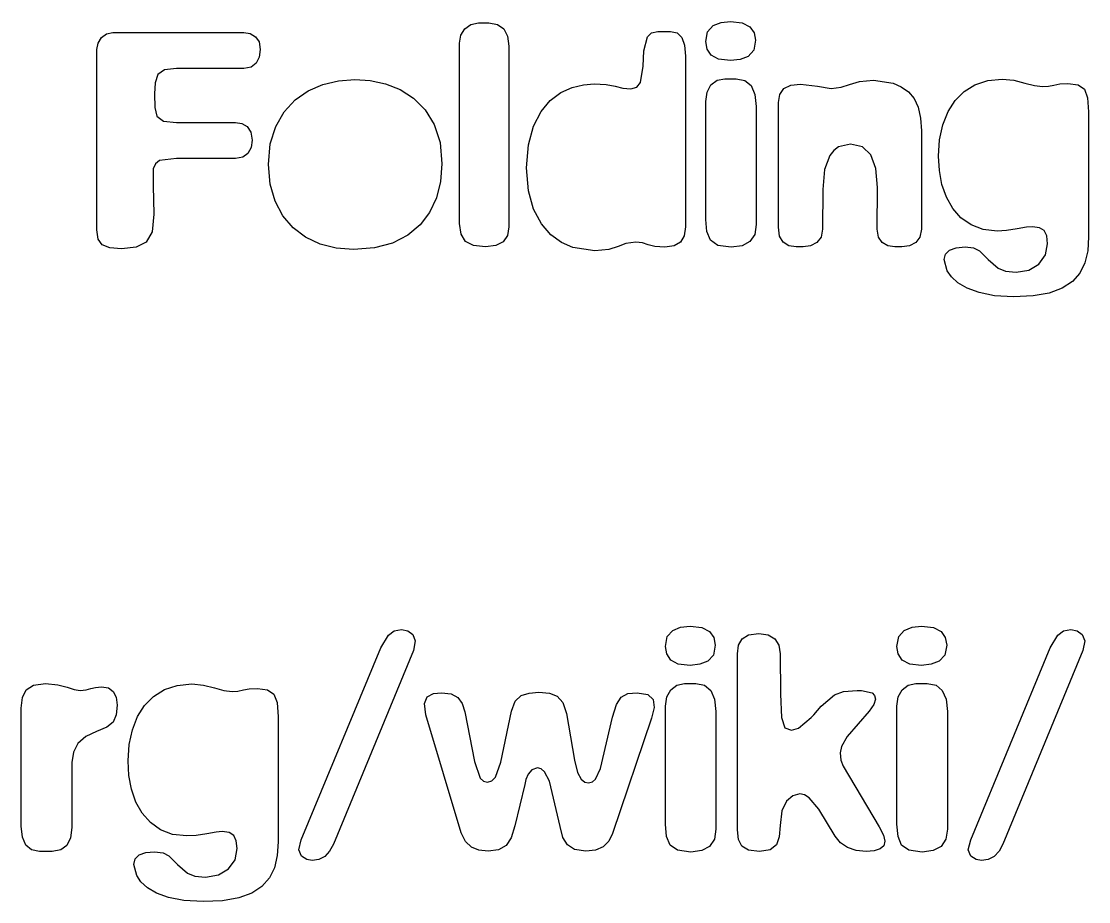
# Model space of a CAD drawing. Header units: metres. Extents: x 836 to 1034, y -1776 to -1453.
# Drawn here: x 921.3 to 946.11, y -1537.04 to -1516.59 of the extents above; entities that cross this region are included whole.
import ezdxf

# ---------------------------------------------------------------- set-up
doc = ezdxf.new("R2010")
doc.units = ezdxf.units.M

msp = doc.modelspace()

# ---------------------------------------------------------------- linework, layer by layer
at = {"layer": 'COMPONENT0'}
for p, q in [((931.608, -1516.762, 0), (931.748, -1516.66, 0)), ((931.748, -1516.66, 0), (931.927, -1516.626, 0)), ((931.927, -1516.626, 0), (932.162, -1516.626, 0)), ((932.162, -1516.626, 0), (932.368, -1516.66, 0)), ((932.368, -1516.66, 0), (932.514, -1516.762, 0)), ((937.377, -1516.689, 0), (937.562, -1516.615, 0)), ((937.562, -1516.615, 0), (937.78, -1516.59, 0)), ((937.78, -1516.59, 0), (938.055, -1516.621, 0)), ((938.055, -1516.621, 0), (938.235, -1516.715, 0)), ((923.162, -1516.969, 0), (923.281, -1516.878, 0)), ((923.281, -1516.878, 0), (923.423, -1516.848, 0)), ((923.423, -1516.848, 0), (926.472, -1516.848, 0)), ((926.472, -1516.848, 0), (926.616, -1516.873, 0)), ((926.616, -1516.873, 0), (926.74, -1516.947, 0)), ((931.487, -1517.095, 0), (931.517, -1516.913, 0)), ((931.517, -1516.913, 0), (931.608, -1516.762, 0)), ((932.514, -1516.762, 0), (932.603, -1516.931, 0)), ((935.855, -1516.952, 0), (935.95, -1516.856, 0)), ((935.95, -1516.856, 0), (936.093, -1516.824, 0)), ((936.093, -1516.824, 0), (936.386, -1516.824, 0)), ((936.386, -1516.824, 0), (936.54, -1516.86, 0)), ((936.54, -1516.86, 0), (936.649, -1516.967, 0)), ((937.208, -1517.059, 0), (937.251, -1516.831, 0)), ((937.251, -1516.831, 0), (937.377, -1516.689, 0)), ((938.235, -1516.715, 0), (938.334, -1516.856, 0)), ((938.334, -1516.856, 0), (938.367, -1517.03, 0)), ((923.056, -1517.244, 0), (923.083, -1517.098, 0)), ((923.083, -1517.098, 0), (923.162, -1516.969, 0)), ((926.74, -1516.947, 0), (926.825, -1517.07, 0)), ((926.825, -1517.07, 0), (926.853, -1517.243, 0)), ((931.487, -1521.288, 0), (931.487, -1517.095, 0)), ((932.603, -1516.931, 0), (932.632, -1517.168, 0)), ((935.771, -1517.278, 0), (935.855, -1516.952, 0)), ((936.649, -1516.967, 0), (936.715, -1517.145, 0)), ((936.715, -1517.145, 0), (936.737, -1517.396, 0)), ((937.24, -1517.234, 0), (937.208, -1517.059, 0)), ((938.367, -1517.03, 0), (938.324, -1517.263, 0)), ((923.056, -1521.434, 0), (923.056, -1517.244, 0)), ((926.853, -1517.243, 0), (926.829, -1517.421, 0)), ((932.632, -1517.168, 0), (932.632, -1521.361, 0)), ((935.756, -1517.63, 0), (935.771, -1517.278, 0)), ((936.737, -1517.396, 0), (936.737, -1521.368, 0)), ((937.333, -1517.375, 0), (937.24, -1517.234, 0)), ((937.507, -1517.468, 0), (937.333, -1517.375, 0)), ((938.194, -1517.404, 0), (938.005, -1517.476, 0)), ((938.324, -1517.263, 0), (938.194, -1517.404, 0)), ((926.639, -1517.652, 0), (926.472, -1517.682, 0)), ((926.758, -1517.561, 0), (926.639, -1517.652, 0)), ((926.829, -1517.421, 0), (926.758, -1517.561, 0)), ((935.687, -1518.011, 0), (935.756, -1517.63, 0)), ((937.78, -1517.499, 0), (937.507, -1517.468, 0)), ((938.005, -1517.476, 0), (937.78, -1517.499, 0)), ((924.475, -1517.828, 0), (924.412, -1518.015, 0)), ((924.625, -1517.719, 0), (924.475, -1517.828, 0)), ((924.903, -1517.682, 0), (924.625, -1517.719, 0)), ((926.472, -1517.682, 0), (924.903, -1517.682, 0)), ((924.412, -1518.015, 0), (924.398, -1518.275, 0)), ((927.966, -1518.205, 0), (928.306, -1518.057, 0)), ((928.306, -1518.057, 0), (928.672, -1517.969, 0)), ((928.672, -1517.969, 0), (929.054, -1517.94, 0)), ((929.054, -1517.94, 0), (929.407, -1517.965, 0)), ((929.407, -1517.965, 0), (929.765, -1518.042, 0)), ((929.765, -1518.042, 0), (930.107, -1518.177, 0)), ((933.839, -1518.243, 0), (934.104, -1518.125, 0)), ((934.104, -1518.125, 0), (934.368, -1518.062, 0)), ((934.368, -1518.062, 0), (934.613, -1518.041, 0)), ((934.613, -1518.041, 0), (934.892, -1518.059, 0)), ((934.892, -1518.059, 0), (935.104, -1518.099, 0)), ((935.104, -1518.099, 0), (935.28, -1518.14, 0)), ((935.28, -1518.14, 0), (935.463, -1518.158, 0)), ((935.463, -1518.158, 0), (935.603, -1518.121, 0)), ((935.603, -1518.121, 0), (935.687, -1518.011, 0)), ((937.239, -1518.234, 0), (937.329, -1518.066, 0)), ((937.329, -1518.066, 0), (937.47, -1517.959, 0)), ((937.47, -1517.959, 0), (937.648, -1517.923, 0)), ((937.648, -1517.923, 0), (937.912, -1517.923, 0)), ((937.912, -1517.923, 0), (938.117, -1517.963, 0)), ((938.117, -1517.963, 0), (938.264, -1518.084, 0)), ((938.264, -1518.084, 0), (938.352, -1518.286, 0)), ((938.927, -1518.287, 0), (939.024, -1518.154, 0)), ((939.024, -1518.154, 0), (939.184, -1518.074, 0)), ((939.184, -1518.074, 0), (939.408, -1518.048, 0)), ((939.408, -1518.048, 0), (939.804, -1518.099, 0)), ((939.804, -1518.099, 0), (940.126, -1518.15, 0)), ((940.126, -1518.15, 0), (940.353, -1518.121, 0)), ((940.353, -1518.121, 0), (940.551, -1518.055, 0)), ((940.551, -1518.055, 0), (940.781, -1517.989, 0)), ((940.781, -1517.989, 0), (941.107, -1517.96, 0)), ((941.107, -1517.96, 0), (941.562, -1518.027, 0)), ((941.562, -1518.027, 0), (941.752, -1518.11, 0)), ((941.752, -1518.11, 0), (941.916, -1518.227, 0)), ((943.212, -1518.221, 0), (943.464, -1518.063, 0)), ((943.464, -1518.063, 0), (943.76, -1517.964, 0)), ((943.76, -1517.964, 0), (944.098, -1517.931, 0)), ((944.098, -1517.931, 0), (944.37, -1517.96, 0)), ((944.37, -1517.96, 0), (944.623, -1518.023, 0)), ((944.623, -1518.023, 0), (944.846, -1518.081, 0)), ((944.846, -1518.081, 0), (945.037, -1518.107, 0)), ((945.037, -1518.107, 0), (945.172, -1518.096, 0)), ((945.172, -1518.096, 0), (945.297, -1518.07, 0)), ((945.297, -1518.07, 0), (945.436, -1518.045, 0)), ((945.436, -1518.045, 0), (945.623, -1518.034, 0)), ((945.623, -1518.034, 0), (945.862, -1518.067, 0)), ((945.862, -1518.067, 0), (946.008, -1518.166, 0)), ((924.398, -1518.275, 0), (924.401, -1518.59, 0)), ((927.665, -1518.416, 0), (927.966, -1518.205, 0)), ((930.107, -1518.177, 0), (930.417, -1518.375, 0)), ((930.417, -1518.375, 0), (930.683, -1518.643, 0)), ((933.594, -1518.429, 0), (933.839, -1518.243, 0)), ((937.208, -1518.451, 0), (937.239, -1518.234, 0)), ((938.352, -1518.286, 0), (938.381, -1518.568, 0)), ((938.895, -1518.473, 0), (938.927, -1518.287, 0)), ((941.916, -1518.227, 0), (942.049, -1518.384, 0)), ((942.049, -1518.384, 0), (942.144, -1518.587, 0)), ((943.003, -1518.43, 0), (943.212, -1518.221, 0)), ((946.008, -1518.166, 0), (946.082, -1518.364, 0)), ((946.082, -1518.364, 0), (946.107, -1518.693, 0)), ((924.401, -1518.59, 0), (924.453, -1518.795, 0)), ((927.411, -1518.69, 0), (927.665, -1518.416, 0)), ((930.683, -1518.643, 0), (930.893, -1518.983, 0)), ((933.379, -1518.688, 0), (933.594, -1518.429, 0)), ((937.208, -1521.192, 0), (937.208, -1518.451, 0)), ((938.381, -1518.568, 0), (938.381, -1521.309, 0)), ((938.895, -1521.376, 0), (938.895, -1518.473, 0)), ((942.144, -1518.587, 0), (942.201, -1518.837, 0)), ((942.838, -1518.688, 0), (943.003, -1518.43, 0)), ((924.453, -1518.795, 0), (924.603, -1518.909, 0)), ((927.214, -1519.031, 0), (927.411, -1518.69, 0)), ((933.202, -1519.027, 0), (933.379, -1518.688, 0)), ((942.201, -1518.837, 0), (942.22, -1519.133, 0)), ((942.717, -1518.994, 0), (942.838, -1518.688, 0)), ((946.107, -1518.693, 0), (946.107, -1521.596, 0)), ((924.603, -1518.909, 0), (924.903, -1518.942, 0)), ((924.903, -1518.942, 0), (926.281, -1518.942, 0)), ((926.281, -1518.942, 0), (926.425, -1518.966, 0)), ((926.425, -1518.966, 0), (926.549, -1519.037, 0)), ((926.549, -1519.037, 0), (926.634, -1519.163, 0)), ((927.087, -1519.439, 0), (927.214, -1519.031, 0)), ((930.893, -1518.983, 0), (931.031, -1519.402, 0)), ((933.084, -1519.456, 0), (933.202, -1519.027, 0)), ((942.22, -1519.133, 0), (942.22, -1521.42, 0)), ((942.643, -1519.34, 0), (942.717, -1518.994, 0)), ((926.634, -1519.163, 0), (926.663, -1519.351, 0)), ((926.663, -1519.351, 0), (926.639, -1519.523, 0)), ((942.618, -1519.72, 0), (942.643, -1519.34, 0)), ((926.639, -1519.523, 0), (926.567, -1519.659, 0)), ((927.045, -1519.917, 0), (927.087, -1519.439, 0)), ((931.031, -1519.402, 0), (931.077, -1519.902, 0)), ((933.044, -1519.99, 0), (933.084, -1519.456, 0)), ((940.181, -1519.589, 0), (940.091, -1519.704, 0)), ((940.291, -1519.507, 0), (940.181, -1519.589, 0)), ((940.572, -1519.441, 0), (940.291, -1519.507, 0)), ((940.847, -1519.504, 0), (940.572, -1519.441, 0)), ((941.043, -1519.693, 0), (940.847, -1519.504, 0)), ((924.511, -1519.827, 0), (924.419, -1519.9, 0)), ((924.903, -1519.776, 0), (924.511, -1519.827, 0)), ((926.281, -1519.776, 0), (924.903, -1519.776, 0)), ((926.448, -1519.746, 0), (926.281, -1519.776, 0)), ((926.567, -1519.659, 0), (926.448, -1519.746, 0)), ((940.091, -1519.704, 0), (939.97, -1520.034, 0)), ((941.161, -1520.01, 0), (941.043, -1519.693, 0)), ((942.638, -1520.057, 0), (942.618, -1519.72, 0)), ((924.368, -1520.018, 0), (924.361, -1520.414, 0)), ((924.419, -1519.9, 0), (924.368, -1520.018, 0)), ((927.084, -1520.372, 0), (927.045, -1519.917, 0)), ((931.077, -1519.902, 0), (931.045, -1520.312, 0)), ((933.085, -1520.525, 0), (933.044, -1519.99, 0)), ((939.97, -1520.034, 0), (939.93, -1520.496, 0)), ((941.2, -1520.452, 0), (941.161, -1520.01, 0)), ((942.698, -1520.379, 0), (942.638, -1520.057, 0)), ((927.199, -1520.77, 0), (927.084, -1520.372, 0)), ((931.045, -1520.312, 0), (930.948, -1520.69, 0)), ((942.801, -1520.676, 0), (942.698, -1520.379, 0)), ((924.361, -1520.414, 0), (924.383, -1521.074, 0)), ((933.206, -1520.954, 0), (933.085, -1520.525, 0)), ((939.93, -1520.496, 0), (939.923, -1521.42, 0)), ((941.193, -1521.42, 0), (941.2, -1520.452, 0)), ((927.381, -1521.11, 0), (927.199, -1520.77, 0)), ((930.948, -1520.69, 0), (930.789, -1521.028, 0)), ((942.948, -1520.936, 0), (942.801, -1520.676, 0)), ((924.383, -1521.074, 0), (924.339, -1521.477, 0)), ((927.617, -1521.389, 0), (927.381, -1521.11, 0)), ((930.789, -1521.028, 0), (930.567, -1521.32, 0)), ((933.386, -1521.291, 0), (933.206, -1520.954, 0)), ((943.138, -1521.154, 0), (942.948, -1520.936, 0)), ((930.567, -1521.32, 0), (930.28, -1521.559, 0)), ((931.521, -1521.534, 0), (931.487, -1521.288, 0)), ((932.632, -1521.361, 0), (932.598, -1521.566, 0)), ((933.605, -1521.548, 0), (933.386, -1521.291, 0)), ((936.737, -1521.368, 0), (936.709, -1521.574, 0)), ((937.235, -1521.474, 0), (937.208, -1521.192, 0)), ((938.381, -1521.309, 0), (938.345, -1521.54, 0)), ((938.923, -1521.579, 0), (938.895, -1521.376, 0)), ((943.373, -1521.321, 0), (943.138, -1521.154, 0)), ((943.653, -1521.428, 0), (943.373, -1521.321, 0)), ((944.663, -1521.376, 0), (944.447, -1521.413, 0)), ((944.802, -1521.362, 0), (944.663, -1521.376, 0)), ((944.965, -1521.384, 0), (944.802, -1521.362, 0)), ((945.073, -1521.453, 0), (944.965, -1521.384, 0)), ((923.087, -1521.653, 0), (923.056, -1521.434, 0)), ((924.339, -1521.477, 0), (924.203, -1521.719, 0)), ((927.906, -1521.608, 0), (927.617, -1521.389, 0)), ((928.244, -1521.766, 0), (927.906, -1521.608, 0)), ((930.28, -1521.559, 0), (929.926, -1521.741, 0)), ((931.622, -1521.702, 0), (931.521, -1521.534, 0)), ((932.598, -1521.566, 0), (932.496, -1521.713, 0)), ((933.853, -1521.73, 0), (933.605, -1521.548, 0)), ((936.709, -1521.574, 0), (936.624, -1521.72, 0)), ((937.315, -1521.676, 0), (937.235, -1521.474, 0)), ((938.345, -1521.54, 0), (938.235, -1521.705, 0)), ((939.005, -1521.72, 0), (938.923, -1521.579, 0)), ((939.89, -1521.604, 0), (939.79, -1521.731, 0)), ((939.923, -1521.42, 0), (939.89, -1521.604, 0)), ((941.222, -1521.604, 0), (941.193, -1521.42, 0)), ((941.311, -1521.731, 0), (941.222, -1521.604, 0)), ((942.187, -1521.604, 0), (942.088, -1521.731, 0)), ((942.22, -1521.42, 0), (942.187, -1521.604, 0)), ((943.981, -1521.464, 0), (943.653, -1521.428, 0)), ((944.201, -1521.449, 0), (943.981, -1521.464, 0)), ((944.447, -1521.413, 0), (944.201, -1521.449, 0)), ((945.134, -1521.575, 0), (945.073, -1521.453, 0)), ((945.154, -1521.757, 0), (945.134, -1521.575, 0)), ((946.107, -1521.596, 0), (946.085, -1521.92, 0)), ((923.181, -1521.785, 0), (923.087, -1521.653, 0)), ((923.355, -1521.851, 0), (923.181, -1521.785, 0)), ((923.628, -1521.873, 0), (923.355, -1521.851, 0)), ((923.969, -1521.84, 0), (923.628, -1521.873, 0)), ((924.203, -1521.719, 0), (923.969, -1521.84, 0)), ((928.62, -1521.862, 0), (928.244, -1521.766, 0)), ((929.024, -1521.895, 0), (928.62, -1521.862, 0)), ((929.506, -1521.856, 0), (929.024, -1521.895, 0)), ((929.926, -1521.741, 0), (929.506, -1521.856, 0)), ((931.807, -1521.798, 0), (931.622, -1521.702, 0)), ((932.089, -1521.83, 0), (931.807, -1521.798, 0)), ((932.326, -1521.801, 0), (932.089, -1521.83, 0)), ((932.496, -1521.713, 0), (932.326, -1521.801, 0)), ((934.118, -1521.845, 0), (933.853, -1521.73, 0)), ((934.628, -1521.926, 0), (934.118, -1521.845, 0)), ((935.17, -1521.823, 0), (934.954, -1521.893, 0)), ((935.353, -1521.753, 0), (935.17, -1521.823, 0)), ((935.581, -1521.72, 0), (935.353, -1521.753, 0)), ((935.734, -1521.739, 0), (935.581, -1521.72, 0)), ((935.87, -1521.779, 0), (935.734, -1521.739, 0)), ((936.027, -1521.819, 0), (935.87, -1521.779, 0)), ((936.254, -1521.838, 0), (936.027, -1521.819, 0)), ((936.475, -1521.808, 0), (936.254, -1521.838, 0)), ((936.624, -1521.72, 0), (936.475, -1521.808, 0)), ((937.488, -1521.797, 0), (937.315, -1521.676, 0)), ((937.795, -1521.837, 0), (937.488, -1521.797, 0)), ((938.051, -1521.804, 0), (937.795, -1521.837, 0)), ((938.235, -1521.705, 0), (938.051, -1521.804, 0)), ((939.136, -1521.803, 0), (939.005, -1521.72, 0)), ((939.306, -1521.83, 0), (939.136, -1521.803, 0)), ((939.468, -1521.83, 0), (939.306, -1521.83, 0)), ((939.644, -1521.805, 0), (939.468, -1521.83, 0)), ((939.79, -1521.731, 0), (939.644, -1521.805, 0)), ((941.443, -1521.805, 0), (941.311, -1521.731, 0)), ((941.604, -1521.83, 0), (941.443, -1521.805, 0)), ((941.765, -1521.83, 0), (941.604, -1521.83, 0)), ((941.942, -1521.805, 0), (941.765, -1521.83, 0)), ((942.088, -1521.731, 0), (941.942, -1521.805, 0)), ((942.874, -1521.904, 0), (943.026, -1521.849, 0)), ((943.026, -1521.849, 0), (943.234, -1521.831, 0)), ((943.234, -1521.831, 0), (943.431, -1521.854, 0)), ((943.431, -1521.854, 0), (943.567, -1521.922, 0)), ((945.104, -1522.018, 0), (945.154, -1521.757, 0)), ((934.954, -1521.893, 0), (934.628, -1521.926, 0)), ((942.75, -1522.124, 0), (942.781, -1521.996, 0)), ((942.819, -1522.384, 0), (942.75, -1522.124, 0)), ((942.781, -1521.996, 0), (942.874, -1521.904, 0)), ((943.567, -1521.922, 0), (943.769, -1522.124, 0)), ((943.769, -1522.124, 0), (944, -1522.325, 0)), ((944.952, -1522.23, 0), (945.104, -1522.018, 0)), ((946.085, -1521.92, 0), (946.019, -1522.201, 0)), ((944, -1522.325, 0), (944.173, -1522.394, 0)), ((944.421, -1522.417, 0), (944.719, -1522.37, 0)), ((944.719, -1522.37, 0), (944.952, -1522.23, 0)), ((946.019, -1522.201, 0), (945.903, -1522.44, 0)), ((942.917, -1522.53, 0), (942.819, -1522.384, 0)), ((943.069, -1522.667, 0), (942.917, -1522.53, 0)), ((944.173, -1522.394, 0), (944.421, -1522.417, 0)), ((945.903, -1522.44, 0), (945.729, -1522.637, 0)), ((943.281, -1522.79, 0), (943.069, -1522.667, 0)), ((943.56, -1522.894, 0), (943.281, -1522.79, 0)), ((945.494, -1522.791, 0), (945.191, -1522.902, 0)), ((945.729, -1522.637, 0), (945.494, -1522.791, 0)), ((943.916, -1522.966, 0), (943.56, -1522.894, 0)), ((944.362, -1522.99, 0), (943.916, -1522.966, 0)), ((944.815, -1522.968, 0), (944.362, -1522.99, 0)), ((945.191, -1522.902, 0), (944.815, -1522.968, 0))]:
    msp.add_line(p, q, dxfattribs=at)
at = {"layer": 'COMPONENT4'}
for p, q in [((929.83, -1530.851, 0), (929.962, -1530.755, 0)), ((929.962, -1530.755, 0), (930.138, -1530.723, 0)), ((930.138, -1530.723, 0), (930.281, -1530.748, 0)), ((930.281, -1530.748, 0), (930.398, -1530.833, 0)), ((936.313, -1530.885, 0), (936.439, -1530.743, 0)), ((936.439, -1530.743, 0), (936.624, -1530.669, 0)), ((936.624, -1530.669, 0), (936.842, -1530.644, 0)), ((936.842, -1530.644, 0), (937.117, -1530.675, 0)), ((937.117, -1530.675, 0), (937.297, -1530.769, 0)), ((937.297, -1530.769, 0), (937.396, -1530.91, 0)), ((941.692, -1530.885, 0), (941.819, -1530.743, 0)), ((941.819, -1530.743, 0), (942.004, -1530.669, 0)), ((942.004, -1530.669, 0), (942.222, -1530.644, 0)), ((942.222, -1530.644, 0), (942.497, -1530.675, 0)), ((942.497, -1530.675, 0), (942.676, -1530.769, 0)), ((942.676, -1530.769, 0), (942.775, -1530.91, 0)), ((945.388, -1530.851, 0), (945.52, -1530.755, 0)), ((945.52, -1530.755, 0), (945.696, -1530.723, 0)), ((945.696, -1530.723, 0), (945.839, -1530.748, 0)), ((945.839, -1530.748, 0), (945.956, -1530.833, 0)), ((929.654, -1531.148, 0), (929.83, -1530.851, 0)), ((930.398, -1530.833, 0), (930.457, -1530.983, 0)), ((930.457, -1530.983, 0), (930.416, -1531.207, 0)), ((936.271, -1531.113, 0), (936.313, -1530.885, 0)), ((937.396, -1530.91, 0), (937.429, -1531.084, 0)), ((937.969, -1531.081, 0), (938.052, -1530.934, 0)), ((938.052, -1530.934, 0), (938.204, -1530.846, 0)), ((938.204, -1530.846, 0), (938.44, -1530.817, 0)), ((938.44, -1530.817, 0), (938.658, -1530.846, 0)), ((938.658, -1530.846, 0), (938.814, -1530.934, 0)), ((938.814, -1530.934, 0), (938.907, -1531.081, 0)), ((941.65, -1531.113, 0), (941.692, -1530.885, 0)), ((942.775, -1530.91, 0), (942.808, -1531.084, 0)), ((945.212, -1531.148, 0), (945.388, -1530.851, 0)), ((945.956, -1530.833, 0), (946.015, -1530.983, 0)), ((946.015, -1530.983, 0), (945.974, -1531.207, 0)), ((927.807, -1535.605, 0), (929.654, -1531.148, 0)), ((930.416, -1531.207, 0), (928.554, -1535.707, 0)), ((936.302, -1531.287, 0), (936.271, -1531.113, 0)), ((936.395, -1531.429, 0), (936.302, -1531.287, 0)), ((937.429, -1531.084, 0), (937.386, -1531.317, 0)), ((937.942, -1531.286, 0), (937.969, -1531.081, 0)), ((937.942, -1535.377, 0), (937.942, -1531.286, 0)), ((938.907, -1531.081, 0), (938.939, -1531.286, 0)), ((938.939, -1531.286, 0), (938.942, -1532.224, 0)), ((941.681, -1531.287, 0), (941.65, -1531.113, 0)), ((941.775, -1531.429, 0), (941.681, -1531.287, 0)), ((942.808, -1531.084, 0), (942.765, -1531.317, 0)), ((943.365, -1535.605, 0), (945.212, -1531.148, 0)), ((945.974, -1531.207, 0), (944.113, -1535.707, 0)), ((936.569, -1531.522, 0), (936.395, -1531.429, 0)), ((936.842, -1531.553, 0), (936.569, -1531.522, 0)), ((937.067, -1531.529, 0), (936.842, -1531.553, 0)), ((937.256, -1531.458, 0), (937.067, -1531.529, 0)), ((937.386, -1531.317, 0), (937.256, -1531.458, 0)), ((941.949, -1531.522, 0), (941.775, -1531.429, 0)), ((942.222, -1531.553, 0), (941.949, -1531.522, 0)), ((942.446, -1531.529, 0), (942.222, -1531.553, 0)), ((942.636, -1531.458, 0), (942.446, -1531.529, 0)), ((942.765, -1531.317, 0), (942.636, -1531.458, 0)), ((921.414, -1532.124, 0), (921.582, -1532.014, 0)), ((921.582, -1532.014, 0), (921.858, -1531.977, 0)), ((921.858, -1531.977, 0), (922.151, -1532.003, 0)), ((922.151, -1532.003, 0), (922.368, -1532.058, 0)), ((923.024, -1532.065, 0), (923.163, -1532.05, 0)), ((923.163, -1532.05, 0), (923.324, -1532.077, 0)), ((924.627, -1532.117, 0), (924.923, -1532.018, 0)), ((924.923, -1532.018, 0), (925.262, -1531.985, 0)), ((925.262, -1531.985, 0), (925.533, -1532.014, 0)), ((925.533, -1532.014, 0), (925.786, -1532.076, 0)), ((936.392, -1532.12, 0), (936.532, -1532.013, 0)), ((936.532, -1532.013, 0), (936.71, -1531.977, 0)), ((936.71, -1531.977, 0), (936.974, -1531.977, 0)), ((936.974, -1531.977, 0), (937.179, -1532.017, 0)), ((937.179, -1532.017, 0), (937.326, -1532.138, 0)), ((941.771, -1532.12, 0), (941.911, -1532.013, 0)), ((941.911, -1532.013, 0), (942.09, -1531.977, 0)), ((942.09, -1531.977, 0), (942.354, -1531.977, 0)), ((942.354, -1531.977, 0), (942.559, -1532.017, 0)), ((942.559, -1532.017, 0), (942.705, -1532.138, 0)), ((921.329, -1532.303, 0), (921.414, -1532.124, 0)), ((922.368, -1532.058, 0), (922.529, -1532.113, 0)), ((922.529, -1532.113, 0), (922.665, -1532.138, 0)), ((922.665, -1532.138, 0), (922.804, -1532.124, 0)), ((922.804, -1532.124, 0), (922.914, -1532.094, 0)), ((922.914, -1532.094, 0), (923.024, -1532.065, 0)), ((923.324, -1532.077, 0), (923.438, -1532.157, 0)), ((923.438, -1532.157, 0), (923.507, -1532.29, 0)), ((923.507, -1532.29, 0), (923.53, -1532.476, 0)), ((924.166, -1532.483, 0), (924.375, -1532.274, 0)), ((924.375, -1532.274, 0), (924.627, -1532.117, 0)), ((925.786, -1532.076, 0), (926.009, -1532.135, 0)), ((926.009, -1532.135, 0), (926.2, -1532.161, 0)), ((926.2, -1532.161, 0), (926.335, -1532.15, 0)), ((926.335, -1532.15, 0), (926.46, -1532.124, 0)), ((926.46, -1532.124, 0), (926.599, -1532.098, 0)), ((926.599, -1532.098, 0), (926.786, -1532.088, 0)), ((926.786, -1532.088, 0), (927.025, -1532.12, 0)), ((927.025, -1532.12, 0), (927.171, -1532.219, 0)), ((927.171, -1532.219, 0), (927.245, -1532.417, 0)), ((930.668, -1532.439, 0), (930.733, -1532.282, 0)), ((930.733, -1532.282, 0), (930.876, -1532.209, 0)), ((930.876, -1532.209, 0), (931.067, -1532.19, 0)), ((931.067, -1532.19, 0), (931.29, -1532.218, 0)), ((931.29, -1532.218, 0), (931.444, -1532.3, 0)), ((931.444, -1532.3, 0), (931.546, -1532.437, 0)), ((932.779, -1532.386, 0), (932.918, -1532.256, 0)), ((932.918, -1532.256, 0), (933.102, -1532.196, 0)), ((933.102, -1532.196, 0), (933.325, -1532.176, 0)), ((933.325, -1532.176, 0), (933.572, -1532.2, 0)), ((933.572, -1532.2, 0), (933.757, -1532.271, 0)), ((933.757, -1532.271, 0), (933.887, -1532.419, 0)), ((935.131, -1532.465, 0), (935.245, -1532.289, 0)), ((935.245, -1532.289, 0), (935.399, -1532.209, 0)), ((935.399, -1532.209, 0), (935.612, -1532.19, 0)), ((935.612, -1532.19, 0), (935.864, -1532.231, 0)), ((935.864, -1532.231, 0), (935.989, -1532.348, 0)), ((936.271, -1532.505, 0), (936.301, -1532.287, 0)), ((936.301, -1532.287, 0), (936.392, -1532.12, 0)), ((937.326, -1532.138, 0), (937.414, -1532.34, 0)), ((938.942, -1532.224, 0), (938.968, -1532.763, 0)), ((939.891, -1532.503, 0), (940.199, -1532.239, 0)), ((940.199, -1532.239, 0), (940.412, -1532.162, 0)), ((940.412, -1532.162, 0), (940.727, -1532.136, 0)), ((940.727, -1532.136, 0), (940.83, -1532.136, 0)), ((940.83, -1532.136, 0), (941.072, -1532.188, 0)), ((941.072, -1532.188, 0), (941.132, -1532.252, 0)), ((941.132, -1532.252, 0), (941.152, -1532.342, 0)), ((941.65, -1532.505, 0), (941.68, -1532.287, 0)), ((941.68, -1532.287, 0), (941.771, -1532.12, 0)), ((942.705, -1532.138, 0), (942.793, -1532.34, 0)), ((921.3, -1532.549, 0), (921.329, -1532.303, 0)), ((923.53, -1532.476, 0), (923.506, -1532.706, 0)), ((924.001, -1532.742, 0), (924.166, -1532.483, 0)), ((927.245, -1532.417, 0), (927.27, -1532.747, 0)), ((930.7, -1532.703, 0), (930.668, -1532.439, 0)), ((931.546, -1532.437, 0), (931.609, -1532.63, 0)), ((932.694, -1532.615, 0), (932.779, -1532.386, 0)), ((933.887, -1532.419, 0), (933.97, -1532.674, 0)), ((935.04, -1532.761, 0), (935.131, -1532.465, 0)), ((936.011, -1532.531, 0), (935.949, -1532.777, 0)), ((935.989, -1532.348, 0), (936.011, -1532.531, 0)), ((936.271, -1535.246, 0), (936.271, -1532.505, 0)), ((937.414, -1532.34, 0), (937.443, -1532.622, 0)), ((939.716, -1532.701, 0), (939.891, -1532.503, 0)), ((941.116, -1532.466, 0), (941.006, -1532.62, 0)), ((941.152, -1532.342, 0), (941.116, -1532.466, 0)), ((941.65, -1535.246, 0), (941.65, -1532.505, 0)), ((942.793, -1532.34, 0), (942.823, -1532.622, 0)), ((921.3, -1535.29, 0), (921.3, -1532.549, 0)), ((923.506, -1532.706, 0), (923.435, -1532.871, 0)), ((923.88, -1533.048, 0), (924.001, -1532.742, 0)), ((927.27, -1532.747, 0), (927.27, -1535.65, 0)), ((931.521, -1535.444, 0), (930.7, -1532.703, 0)), ((931.609, -1532.63, 0), (931.829, -1533.786, 0)), ((932.445, -1533.801, 0), (932.694, -1532.615, 0)), ((933.97, -1532.674, 0), (934.16, -1533.757, 0)), ((934.761, -1533.947, 0), (935.04, -1532.761, 0)), ((935.949, -1532.777, 0), (935.04, -1535.459, 0)), ((937.443, -1532.622, 0), (937.443, -1535.363, 0)), ((938.968, -1532.763, 0), (939.045, -1533.005, 0)), ((939.364, -1533.012, 0), (939.657, -1532.767, 0)), ((939.657, -1532.767, 0), (939.716, -1532.701, 0)), ((941.006, -1532.62, 0), (940.492, -1533.207, 0)), ((942.823, -1532.622, 0), (942.823, -1535.363, 0)), ((923.29, -1532.992, 0), (923.046, -1533.091, 0)), ((923.435, -1532.871, 0), (923.29, -1532.992, 0)), ((939.045, -1533.005, 0), (939.202, -1533.06, 0)), ((939.202, -1533.06, 0), (939.364, -1533.012, 0)), ((922.796, -1533.204, 0), (922.617, -1533.366, 0)), ((923.046, -1533.091, 0), (922.796, -1533.204, 0)), ((923.806, -1533.394, 0), (923.88, -1533.048, 0)), ((940.492, -1533.207, 0), (940.361, -1533.438, 0)), ((922.617, -1533.366, 0), (922.51, -1533.571, 0)), ((923.781, -1533.773, 0), (923.806, -1533.394, 0)), ((940.361, -1533.438, 0), (940.331, -1533.588, 0)), ((922.51, -1533.571, 0), (922.474, -1533.81, 0)), ((923.801, -1534.111, 0), (923.781, -1533.773, 0)), ((931.829, -1533.786, 0), (931.961, -1534.171, 0)), ((934.16, -1533.757, 0), (934.23, -1534.042, 0)), ((940.331, -1533.588, 0), (940.35, -1533.757, 0)), ((940.35, -1533.757, 0), (940.405, -1533.896, 0)), ((922.474, -1533.81, 0), (922.474, -1535.32, 0)), ((932.324, -1534.153, 0), (932.445, -1533.801, 0)), ((933.163, -1533.981, 0), (933.079, -1534.083, 0)), ((933.295, -1533.937, 0), (933.163, -1533.981, 0)), ((933.38, -1533.959, 0), (933.295, -1533.937, 0)), ((933.46, -1534.027, 0), (933.38, -1533.959, 0)), ((933.574, -1534.241, 0), (933.46, -1534.027, 0)), ((934.648, -1534.2, 0), (934.761, -1533.947, 0)), ((940.405, -1533.896, 0), (941.24, -1535.304, 0)), ((923.862, -1534.433, 0), (923.801, -1534.111, 0)), ((931.961, -1534.171, 0), (932.042, -1534.245, 0)), ((932.042, -1534.245, 0), (932.137, -1534.27, 0)), ((932.137, -1534.27, 0), (932.239, -1534.24, 0)), ((932.239, -1534.24, 0), (932.324, -1534.153, 0)), ((933.028, -1534.208, 0), (933.002, -1534.318, 0)), ((933.079, -1534.083, 0), (933.028, -1534.208, 0)), ((933.823, -1535.297, 0), (933.574, -1534.241, 0)), ((934.23, -1534.042, 0), (934.31, -1534.2, 0)), ((934.31, -1534.2, 0), (934.395, -1534.269, 0)), ((934.395, -1534.269, 0), (934.483, -1534.284, 0)), ((934.483, -1534.284, 0), (934.572, -1534.263, 0)), ((934.572, -1534.263, 0), (934.648, -1534.2, 0)), ((923.964, -1534.73, 0), (923.862, -1534.433, 0)), ((933.002, -1534.318, 0), (932.768, -1535.284, 0)), ((924.111, -1534.99, 0), (923.964, -1534.73, 0)), ((939.081, -1534.707, 0), (938.974, -1534.931, 0)), ((939.231, -1534.583, 0), (939.081, -1534.707, 0)), ((939.393, -1534.542, 0), (939.231, -1534.583, 0)), ((939.503, -1534.564, 0), (939.393, -1534.542, 0)), ((939.613, -1534.63, 0), (939.503, -1534.564, 0)), ((939.833, -1534.894, 0), (939.613, -1534.63, 0)), ((924.301, -1535.207, 0), (924.111, -1534.99, 0)), ((938.974, -1534.931, 0), (938.939, -1535.275, 0)), ((940.214, -1535.524, 0), (939.833, -1534.894, 0)), ((924.536, -1535.375, 0), (924.301, -1535.207, 0)), ((936.297, -1535.528, 0), (936.271, -1535.246, 0)), ((938.939, -1535.275, 0), (938.917, -1535.538, 0)), ((941.677, -1535.528, 0), (941.65, -1535.246, 0)), ((921.327, -1535.547, 0), (921.3, -1535.29, 0)), ((922.474, -1535.32, 0), (922.446, -1535.563, 0)), ((924.816, -1535.482, 0), (924.536, -1535.375, 0)), ((925.144, -1535.518, 0), (924.816, -1535.482, 0)), ((925.364, -1535.503, 0), (925.144, -1535.518, 0)), ((925.61, -1535.467, 0), (925.364, -1535.503, 0)), ((925.826, -1535.43, 0), (925.61, -1535.467, 0)), ((925.965, -1535.415, 0), (925.826, -1535.43, 0)), ((926.128, -1535.438, 0), (925.965, -1535.415, 0)), ((926.236, -1535.507, 0), (926.128, -1535.438, 0)), ((926.297, -1535.629, 0), (926.236, -1535.507, 0)), ((931.621, -1535.649, 0), (931.521, -1535.444, 0)), ((932.768, -1535.284, 0), (932.683, -1535.562, 0)), ((933.889, -1535.55, 0), (933.823, -1535.297, 0)), ((935.04, -1535.459, 0), (934.952, -1535.639, 0)), ((937.443, -1535.363, 0), (937.407, -1535.594, 0)), ((937.968, -1535.6, 0), (937.942, -1535.377, 0)), ((940.341, -1535.678, 0), (940.214, -1535.524, 0)), ((941.24, -1535.304, 0), (941.339, -1535.498, 0)), ((941.339, -1535.498, 0), (941.372, -1535.641, 0)), ((942.823, -1535.363, 0), (942.786, -1535.594, 0)), ((921.407, -1535.73, 0), (921.327, -1535.547, 0)), ((921.54, -1535.84, 0), (921.407, -1535.73, 0)), ((922.361, -1535.737, 0), (922.218, -1535.842, 0)), ((922.446, -1535.563, 0), (922.361, -1535.737, 0)), ((926.317, -1535.811, 0), (926.297, -1535.629, 0)), ((927.27, -1535.65, 0), (927.248, -1535.973, 0)), ((927.752, -1535.843, 0), (927.807, -1535.605, 0)), ((928.554, -1535.707, 0), (928.465, -1535.874, 0)), ((931.76, -1535.778, 0), (931.621, -1535.649, 0)), ((932.566, -1535.741, 0), (932.394, -1535.84, 0)), ((932.683, -1535.562, 0), (932.566, -1535.741, 0)), ((933.992, -1535.727, 0), (933.889, -1535.55, 0)), ((934.157, -1535.833, 0), (933.992, -1535.727, 0)), ((934.82, -1535.767, 0), (934.644, -1535.844, 0)), ((934.952, -1535.639, 0), (934.82, -1535.767, 0)), ((936.377, -1535.73, 0), (936.297, -1535.528, 0)), ((936.55, -1535.851, 0), (936.377, -1535.73, 0)), ((937.297, -1535.759, 0), (937.114, -1535.858, 0)), ((937.407, -1535.594, 0), (937.297, -1535.759, 0)), ((938.048, -1535.755, 0), (937.968, -1535.6, 0)), ((938.203, -1535.846, 0), (938.048, -1535.755, 0)), ((938.851, -1535.725, 0), (938.708, -1535.838, 0)), ((938.917, -1535.538, 0), (938.851, -1535.725, 0)), ((940.504, -1535.788, 0), (940.341, -1535.678, 0)), ((941.345, -1535.744, 0), (941.262, -1535.817, 0)), ((941.372, -1535.641, 0), (941.345, -1535.744, 0)), ((941.756, -1535.73, 0), (941.677, -1535.528, 0)), ((941.929, -1535.851, 0), (941.756, -1535.73, 0)), ((942.676, -1535.759, 0), (942.493, -1535.858, 0)), ((942.786, -1535.594, 0), (942.676, -1535.759, 0)), ((943.31, -1535.843, 0), (943.365, -1535.605, 0)), ((944.113, -1535.707, 0), (944.024, -1535.874, 0)), ((921.726, -1535.877, 0), (921.54, -1535.84, 0)), ((922.019, -1535.877, 0), (921.726, -1535.877, 0)), ((922.218, -1535.842, 0), (922.019, -1535.877, 0)), ((923.944, -1536.049, 0), (924.037, -1535.958, 0)), ((924.037, -1535.958, 0), (924.19, -1535.903, 0)), ((924.19, -1535.903, 0), (924.397, -1535.884, 0)), ((924.397, -1535.884, 0), (924.594, -1535.907, 0)), ((924.594, -1535.907, 0), (924.73, -1535.976, 0)), ((924.73, -1535.976, 0), (924.932, -1536.178, 0)), ((926.267, -1536.072, 0), (926.317, -1535.811, 0)), ((927.248, -1535.973, 0), (927.182, -1536.255, 0)), ((927.814, -1535.989, 0), (927.752, -1535.843, 0)), ((927.935, -1536.066, 0), (927.814, -1535.989, 0)), ((928.353, -1535.993, 0), (928.216, -1536.065, 0)), ((928.465, -1535.874, 0), (928.353, -1535.993, 0)), ((931.936, -1535.847, 0), (931.76, -1535.778, 0)), ((932.152, -1535.87, 0), (931.936, -1535.847, 0)), ((932.394, -1535.84, 0), (932.152, -1535.87, 0)), ((934.424, -1535.87, 0), (934.157, -1535.833, 0)), ((934.644, -1535.844, 0), (934.424, -1535.87, 0)), ((936.857, -1535.891, 0), (936.55, -1535.851, 0)), ((937.114, -1535.858, 0), (936.857, -1535.891, 0)), ((938.455, -1535.876, 0), (938.203, -1535.846, 0)), ((938.708, -1535.838, 0), (938.455, -1535.876, 0)), ((940.701, -1535.854, 0), (940.504, -1535.788, 0)), ((940.932, -1535.876, 0), (940.701, -1535.854, 0)), ((941.125, -1535.861, 0), (940.932, -1535.876, 0)), ((941.262, -1535.817, 0), (941.125, -1535.861, 0)), ((942.236, -1535.891, 0), (941.929, -1535.851, 0)), ((942.493, -1535.858, 0), (942.236, -1535.891, 0)), ((943.372, -1535.989, 0), (943.31, -1535.843, 0)), ((943.493, -1536.066, 0), (943.372, -1535.989, 0)), ((943.911, -1535.993, 0), (943.775, -1536.065, 0)), ((944.024, -1535.874, 0), (943.911, -1535.993, 0)), ((923.913, -1536.178, 0), (923.944, -1536.049, 0)), ((923.982, -1536.438, 0), (923.913, -1536.178, 0)), ((924.932, -1536.178, 0), (925.163, -1536.379, 0)), ((926.115, -1536.284, 0), (926.267, -1536.072, 0)), ((927.182, -1536.255, 0), (927.066, -1536.494, 0)), ((928.056, -1536.088, 0), (927.935, -1536.066, 0)), ((928.216, -1536.065, 0), (928.056, -1536.088, 0)), ((943.614, -1536.088, 0), (943.493, -1536.066, 0)), ((943.775, -1536.065, 0), (943.614, -1536.088, 0)), ((924.08, -1536.584, 0), (923.982, -1536.438, 0)), ((925.163, -1536.379, 0), (925.336, -1536.448, 0)), ((925.336, -1536.448, 0), (925.584, -1536.471, 0)), ((925.584, -1536.471, 0), (925.882, -1536.424, 0)), ((925.882, -1536.424, 0), (926.115, -1536.284, 0)), ((927.066, -1536.494, 0), (926.892, -1536.691, 0)), ((924.232, -1536.72, 0), (924.08, -1536.584, 0)), ((924.444, -1536.843, 0), (924.232, -1536.72, 0)), ((926.892, -1536.691, 0), (926.657, -1536.845, 0)), ((924.723, -1536.948, 0), (924.444, -1536.843, 0)), ((925.079, -1537.02, 0), (924.723, -1536.948, 0)), ((926.354, -1536.955, 0), (925.978, -1537.021, 0)), ((926.657, -1536.845, 0), (926.354, -1536.955, 0)), ((925.525, -1537.043, 0), (925.079, -1537.02, 0)), ((925.978, -1537.021, 0), (925.525, -1537.043, 0))]:
    msp.add_line(p, q, dxfattribs=at)

doc.saveas('drawing.dxf')
